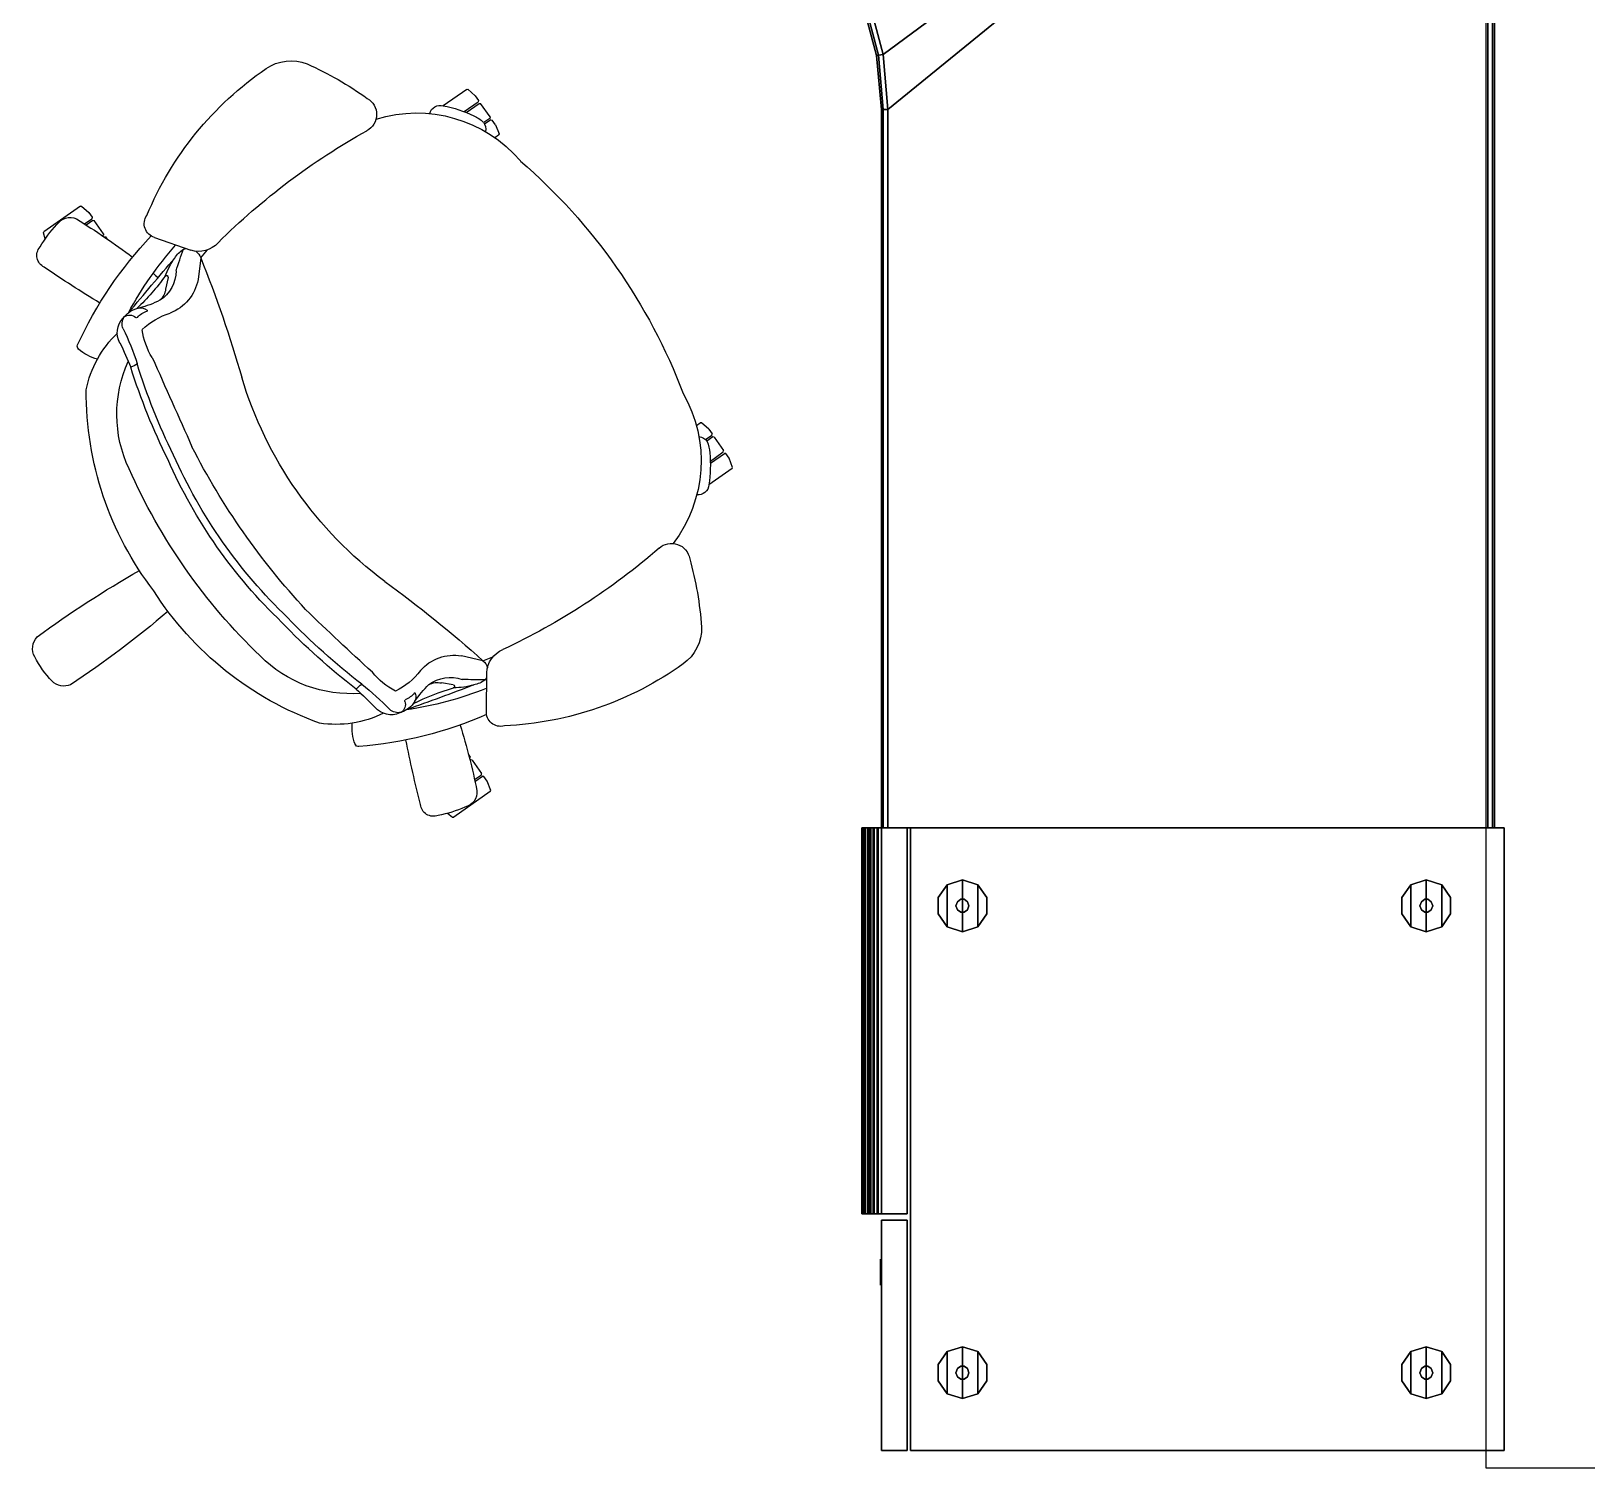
# Model space of a CAD drawing. Header units: inches. Extents: x 23 to 6400, y -2214 to 4412.
# Drawn here: x 2591.6 to 2651.5, y 1051.2 to 1106.6 of the extents above; entities that cross this region are included whole.
import ezdxf

# ---------------------------------------------------------------- set-up
doc = ezdxf.new("R2010")
doc.units = ezdxf.units.IN
doc.header["$LTSCALE"] = 96
doc.header["$MEASUREMENT"] = 0
doc.layers.add('A-FURN-EXIST', color=33, linetype='Continuous')

# ---------------------------------------------------------------- blocks, each defined once
blk = doc.blocks.new('A$C1C1D4BE0 (4) (2) (2)')
at = {"color": 0}
for p, q in [((287.44, 66.365), (286.808, 65.462)), ((287.44, 66.365), (287.478, 66.381)), ((287.478, 66.381), (287.831, 66.244)), ((287.644, 65.523), (288.021, 66.062)), ((287.726, 65.521), (288.076, 66.021)), ((287.831, 66.244), (288.011, 66.117)), ((288.011, 66.117), (288.021, 66.062)), ((288.076, 66.021), (288.132, 66.031)), ((288.647, 65.671), (288.132, 66.031)), ((287.65, 65.531), (287.662, 65.523)), ((288.045, 65.5), (288.044, 65.501)), ((288.657, 65.615), (288.493, 65.381)), ((288.713, 65.577), (288.546, 65.338)), ((288.647, 65.671), (288.657, 65.615)), ((288.713, 65.577), (288.769, 65.587)), ((288.949, 65.461), (288.769, 65.587)), ((288.949, 65.461), (289.199, 65.176)), ((289.093, 64.986), (289.197, 65.134)), ((289.199, 65.176), (289.197, 65.134)), ((274.989, 57.039), (274.002, 55.63)), ((274.989, 57.039), (275.027, 57.056)), ((275.027, 57.056), (275.381, 56.918)), ((280.027, 56.759), (280.174, 57.137)), ((300.191, 57.214), (300.295, 57.363)), ((300.333, 57.38), (300.295, 57.363)), ((300.687, 57.242), (300.333, 57.38)), ((300.687, 57.242), (300.867, 57.116)), ((300.877, 57.06), (300.709, 56.821)), ((300.931, 57.02), (300.768, 56.786)), ((300.877, 57.06), (300.867, 57.116)), ((300.987, 57.03), (300.931, 57.02)), ((300.987, 57.03), (301.502, 56.669)), ((275.371, 56.451), (275.571, 56.736)), ((275.381, 56.918), (275.561, 56.792)), ((275.443, 56.435), (275.625, 56.696)), ((275.561, 56.792), (275.571, 56.736)), ((275.625, 56.696), (275.681, 56.706)), ((276.196, 56.345), (275.681, 56.706)), ((278.089, 56.89), (279.566, 56.904)), ((279.092, 56.404), (279.092, 56.404)), ((280.027, 56.759), (280.22, 55.932)), ((301.033, 56.406), (301.034, 56.405)), ((301.162, 56.113), (301.512, 56.613)), ((301.192, 56.037), (301.569, 56.575)), ((301.512, 56.613), (301.502, 56.669)), ((301.625, 56.585), (301.569, 56.575)), ((301.805, 56.459), (301.625, 56.585)), ((302.055, 56.174), (301.805, 56.459)), ((276.206, 56.289), (276.186, 56.26)), ((276.196, 56.345), (276.206, 56.289)), ((276.238, 56.247), (276.318, 56.261)), ((276.397, 56.206), (276.318, 56.261)), ((301.197, 56.045), (301.185, 56.054)), ((302.052, 56.133), (301.42, 55.23)), ((302.052, 56.133), (302.055, 56.174)), ((274, 55.588), (274.002, 55.63)), ((274.147, 55.39), (274, 55.588)), ((279.102, 55.616), (279.17, 55.16)), ((276.715, 51.97), (276.715, 51.978)), ((276.806, 51.836), (276.79, 51.844)), ((295.561, 45.882), (294.718, 45.78)), ((295.561, 45.882), (295.866, 46.149)), ((296.347, 44.106), (295.855, 45.499)), ((294.804, 44.621), (294.352, 44.53)), ((295.547, 44.882), (295.547, 44.882)), ((296.284, 42.281), (296.362, 42.227)), ((296.376, 42.146), (296.362, 42.227)), ((296.426, 42.131), (296.406, 42.102)), ((296.482, 42.141), (296.426, 42.131)), ((296.482, 42.141), (296.997, 41.78)), ((296.825, 41.464), (297.007, 41.724)), ((296.864, 41.402), (297.064, 41.686)), ((297.007, 41.724), (296.997, 41.78)), ((297.119, 41.696), (297.064, 41.686)), ((297.3, 41.57), (297.119, 41.696)), ((297.55, 41.285), (297.3, 41.57)), ((297.547, 41.244), (296.56, 39.834)), ((297.547, 41.244), (297.55, 41.285)), ((296.285, 39.888), (296.522, 39.818)), ((296.522, 39.818), (296.56, 39.834))]:
    blk.add_line(p, q, dxfattribs=at)
at = {"color": 0, "linetype": 'Continuous'}
for p, q in [((288.045, 65.501), (288.044, 65.501)), ((288.044, 65.501), (288.044, 65.501)), ((288.045, 65.5), (288.045, 65.501)), ((279.092, 56.404), (279.092, 56.404)), ((279.092, 56.404), (279.092, 56.404)), ((279.092, 56.404), (279.092, 56.404)), ((301.033, 56.406), (301.033, 56.406)), ((301.033, 56.406), (301.034, 56.406)), ((301.034, 56.406), (301.034, 56.405)), ((276.715, 51.975), (276.715, 51.978)), ((276.715, 51.973), (276.715, 51.975)), ((276.715, 51.97), (276.715, 51.973)), ((276.795, 51.841), (276.79, 51.844)), ((276.8, 51.838), (276.795, 51.841)), ((276.806, 51.836), (276.8, 51.838)), ((295.547, 44.882), (295.547, 44.882)), ((295.547, 44.882), (295.547, 44.882)), ((295.547, 44.882), (295.547, 44.882))]:
    blk.add_line(p, q, dxfattribs=at)
blk.add_lwpolyline([(329.171, 95.402), (248.914, 95.402), (248.914, 103.357), (329.171, 103.357)], close=True)
at = {"color": 0}
for centre, radius, start, end in [((286.837, 65.046), 0.418, 94.06432, 186.28687), ((287.577, 60.673), 4.85, 84.47333, 99.12498), ((287.977, 64.3), 1.201, 65.59573, 86.76263), ((288.256, 65.039), 0.417, 5.77378, 58.57276), ((281.277, 63.5), 1.683, 88.34126, 144.83062), ((280.369, 51.821), 13.395, 74.46352, 85.90435), ((287.731, 59.925), 5.24, 60.28742, 127.37927), ((290.305, 57.013), 12.799, 144.3542, 177.44649), ((283.844, 64.027), 0.708, 317.60157, 80.77704), ((282.37, 43.575), 22.366, 40.84233, 69.15759), ((304.307, 46.32), 26.353, 139.17109, 154.82623), ((295.902, 54.204), 5.24, 342.62122, 49.71258), ((278.046, 57.436), 0.548, 164.40721, 274.41413), ((279.535, 57.896), 0.992, 271.78372, 338.34298), ((274.96, 55.939), 0.59, 84.54606, 167.77584), ((269.538, 29.749), 27.332, 72.95501, 78.43902), ((292.204, 50.707), 15.541, 156.52746, 175.30846), ((291.308, 51.935), 13.306, 158.17886, 171.89556), ((390.94, 13.82), 119.68, 159.15687, 160.47244), ((281.923, 55.61), 2.941, 164.34548, 179.68864), ((280.304, 56.131), 1.242, 145.00333, 167.32539), ((279.611, 56.399), 0.55, 115.87667, 126.15539), ((327.413, 57.528), 48.132, 180.81466, 181.8651), ((279.611, 56.399), 0.55, 40.86539, 74.47459), ((243.316, 23.967), 49.224, 36.10183, 41.77212), ((300.527, 56.447), 0.417, 51.42724, 104.22622), ((299.929, 55.932), 1.201, 23.23737, 44.40427), ((296.657, 54.315), 4.85, 10.87502, 25.52667), ((278.668, 54.183), 4.68, 156.29295, 169.56264), ((278.03, 55.502), 1.356, 322.54906, 19.76931), ((278.514, 55.654), 1.728, 310.95658, 9.23553), ((270.03, 58.205), 9.316, 333.74403, 343.92911), ((279.041, 55.606), 0.0616, 10.12697, 160.47246), ((278.5, 55.003), 0.688, 331.84478, 13.24311), ((301.019, 55.115), 0.418, 283.71313, 15.93568), ((274.527, 54.848), 0.496, 158.40529, 265.14498), ((276.517, 57.088), 3.539, 303.4698, 317.06147), ((285.752, 98.346), 45.413, 255.63553, 258.85296), ((278.9, 53.361), 0.887, 125.43187, 148.50812), ((278.637, 53.782), 0.393, 69.77512, 129.84132), ((279.339, 53.423), 0.888, 128.40744, 157.34825), ((278.767, 54.129), 0.023, 334.06067, 73.23223), ((281.231, 52.248), 2.632, 126.99914, 154.45456), ((278.743, 53.218), 0.8, 155.52848, 229.86447), ((278.901, 53.303), 0.919, 145.42143, 164.43788), ((278.536, 53.503), 0.512, 168.47371, 221.23208), ((278.329, 53.42), 0.348, 67.76181, 147.99196), ((278.477, 53.789), 0.0489, 251.03864, 330.39207), ((281.403, 54.75), 2.891, 208.22249, 231.06484), ((281.723, 51.086), 4.15, 153.65985, 188.69344), ((270.661, 45.458), 10.747, 38.07504, 45.82117), ((295.322, 62.072), 15.249, 216.64423, 253.35799), ((267.991, 42.069), 14.691, 41.838, 45.83022), ((333.62, 100.858), 72.512, 221.82647, 224.62008), ((277.448, 65.127), 26.353, 315.17377, 330.82891), ((301.086, 51.954), 0.708, 29.22296, 152.39843), ((290.804, 44.515), 13.395, 24.09565, 35.53648), ((276.857, 51.969), 0.142, 177.88402, 248.83989), ((277.447, 53.449), 1.735, 248.3236, 275.7926), ((283.697, 51.675), 4.942, 175.63993, 225.20449), ((278.403, 52.513), 0.835, 309.5676, 329.22622), ((299.087, 67.392), 25.437, 217.6106, 226.28059), ((299.272, 67.61), 25.437, 217.6106, 226.28059), ((289.556, 54.755), 12.685, 199.7991, 237.38189), ((300.902, 70.283), 27.775, 227.13499, 242.96237), ((301.468, 49.362), 1.683, 325.16938, 21.65874), ((295.879, 62.82), 19.649, 223.77742, 246.22258), ((295.694, 62.602), 19.649, 223.77742, 246.22258), ((296.663, 63.986), 22.82, 223.8813, 246.11901), ((292.285, 55.626), 12.799, 292.55351, 325.6458), ((277.303, 0.169), 49.224, 68.22788, 73.89817), ((296.797, 45.809), 0.992, 131.65702, 198.21628), ((295.041, 44.082), 1.728, 100.76447, 159.04342), ((295.365, 45.368), 0.55, 35.52542, 69.13461), ((-286.759, -1248.179), 1415.763, 65.883562, 66.035768), ((280.077, 90.673), 48.132, 288.1349, 289.18534), ((294.877, 45.927), 1.242, 302.67461, 324.99667), ((295.365, 45.368), 0.55, 343.84461, 354.12333), ((312.703, 18.513), 40.357, 139.69157, 146.36183), ((299.034, 67.429), 25.437, 243.71941, 252.3894), ((298.15, 65.257), 22.822, 243.47088, 253.00478), ((290.91, 45.47), 2.632, 315.54544, 343.00086), ((287.17, 54.832), 13.306, 298.10444, 311.82114), ((217.277, 135.42), 119.68, 309.52756, 310.84313), ((300.339, 36.983), 9.316, 126.07089, 136.25597), ((295.063, 43.576), 1.356, 90.23069, 147.45094), ((294.433, 43.846), 0.688, 96.75689, 138.15522), ((294.815, 44.561), 0.0616, 309.52754, 99.87303), ((293.833, 47.271), 2.941, 290.31136, 305.65452), ((290.419, 54.151), 12.685, 232.61811, 270.2009), ((293.202, 46.487), 2.891, 238.93516, 261.77751), ((285.709, 55.254), 15.541, 294.69154, 313.47254), ((292.662, 44.094), 0.888, 312.65175, 341.59256), ((293.521, 43.798), 0.023, 36.76777, 135.93933), ((293.239, 43.558), 0.393, 340.15868, 40.22488), ((297.071, 42.696), 3.539, 152.93853, 166.5302), ((273.767, 26.788), 27.332, 39.15629, 39.68712), ((296.875, 44.252), 0.548, 195.58587, 305.59279), ((248.446, 63.506), 40.357, 323.63817, 330.30843), ((285.874, 29.547), 14.691, 64.16978, 68.162), ((292.127, 42.904), 0.835, 140.77378, 160.4324), ((288.145, 33.216), 10.747, 64.17883, 71.92496), ((293.3, 43.41), 0.0489, 139.60793, 218.96136), ((293.005, 43.145), 0.348, 322.00804, 42.23819), ((292.754, 43.66), 0.887, 321.49188, 344.56813), ((273.767, 26.788), 27.332, 31.56098, 37.04499), ((289.529, 47.591), 4.942, 244.79551, 294.36007), ((289.65, 45.535), 4.15, 281.30656, 316.34015), ((292.673, 43.464), 0.8, 240.13553, 314.47152), ((293.011, 43.367), 0.512, 248.76792, 301.52629), ((292.699, 43.641), 0.919, 305.56212, 324.57857), ((332.682, 65.485), 45.413, 211.14704, 214.36447), ((293.333, 42.325), 1.735, 194.2074, 221.6764), ((279.697, 40.608), 0.648, 156.23818, 224.73449), ((292.146, 41.276), 0.151, 223.70885, 291.22984), ((296.524, 40.84), 0.59, 302.22416, 25.45394), ((293.605, 43.724), 4.68, 300.43736, 313.70705), ((282.161, 43.276), 4.28, 226.89021, 242.29755), ((280.495, 40.06), 0.658, 240.57802, 313.10974), ((295.646, 40.06), 0.496, 204.85502, 311.59471)]:
    blk.add_arc(centre, radius, start, end, dxfattribs=at)
at = {"color": 0, "flags": 1}
for tag, p, rotation in [('CAPPN', (346.296, 144.907, 28.25), 239.73323), ('CAPMG', (346.296, 144.907, 28.25), 239.73323), ('CAPMC', (346.296, 144.907, 28.25), 239.73323), ('CAPQT', (346.296, 144.907, 28.25), 239.73323), ('CAPDH', (346.296, 144.907, 28.25), 239.73323), ('CAPGC', (346.296, 144.907, 28.25), 239.73323), ('CAPMG', (273.388, 103.264), 180), ('CAPMC', (273.388, 103.264), 180), ('CAPQT', (273.388, 103.264), 180), ('CAPDH', (273.388, 103.264), 180), ('CAPGC', (273.388, 103.264), 180), ('CAPPN', (273.388, 103.264), 180), ('CAPPN', (352.407, 58.005, 28.25), 120), ('CAPMG', (352.407, 58.005, 28.25), 120), ('CAPMC', (352.407, 58.005, 28.25), 120), ('CAPQT', (352.407, 58.005, 28.25), 120), ('CAPDH', (352.407, 58.005, 28.25), 120), ('CAPGC', (352.407, 58.005, 28.25), 120), ('CAPPN', (364.648, 37.203), 120.80365), ('CAPMG', (364.648, 37.203), 120.80365), ('CAPMC', (364.648, 37.203), 120.80365), ('CAPQT', (364.648, 37.203), 120.80365), ('CAPDH', (364.648, 37.203), 120.80365), ('CAPGC', (364.648, 37.203), 120.80365)]:
    blk.add_attdef(tag, p, '', height=0.001, rotation=rotation, dxfattribs=at)
for tag, p in [('CAPPN', (249.583, 96.112)), ('CAPMG', (249.583, 96.112)), ('CAPMC', (249.583, 96.112)), ('CAPQT', (249.583, 96.112)), ('CAPDH', (249.583, 96.112)), ('CAPGC', (249.583, 96.112)), ('CAPPN', (273.583, 96.112, 28.25)), ('CAPMG', (273.583, 96.112, 28.25)), ('CAPMC', (273.583, 96.112, 28.25)), ('CAPQT', (273.583, 96.112, 28.25)), ('CAPDH', (273.583, 96.112, 28.25)), ('CAPGC', (273.583, 96.112, 28.25))]:
    blk.add_attdef(tag, p, '', height=0.001, dxfattribs=at)
at = {"color": 0}
mesh = blk.add_polyface(dxfattribs=at)
corners = [(249.583, 96.112, 63.531), (273.583, 96.112, 63.531), (273.583, 96.112, 0.5), (249.583, 96.112, 0.5), (249.583, 73.237, 63.531), (273.583, 73.237, 63.531), (273.583, 73.237, 0.5), (249.583, 73.237, 0.5)]
mesh.append_faces([[corners[k] for k in face] for face in [(0, 1, 2, 3), (0, 4, 5, 1), (6, 2, 1, 5), (4, 0, 3, 7), (4, 7, 6, 5), (7, 3, 2, 6)]], dxfattribs={"color": 0})
mesh = blk.add_polyface(dxfattribs=at)
corners = [(273.583, 72.112, 28), (273.583, 72.185, 28.177), (273.583, 72.185, 27.073), (273.583, 72.112, 27.25), (273.583, 72.362, 27), (273.583, 72.362, 28.25), (303.358, 71.93, 28), (301.274, 72.112, 28), (301.274, 72.112, 27.25), (303.358, 71.93, 27.25), (305.378, 71.388, 28), (305.378, 71.388, 27.25), (307.274, 70.504, 27.25), (307.274, 70.504, 28), (308.987, 69.305, 27.25), (308.987, 69.305, 28), (310.467, 67.825, 27.25), (310.467, 67.825, 28), (311.666, 66.112, 27.25), (311.666, 66.112, 28), (325.575, 42.168, 28.177), (325.575, 42.168, 27.073), (325.728, 42.256, 27), (325.728, 42.256, 28.25), (325.512, 42.131, 28), (325.512, 42.131, 27.25), (345.971, 53.944, 28), (345.908, 53.907, 28.177), (345.908, 53.907, 27.073), (345.971, 53.944, 27.25), (345.755, 53.819, 27), (345.755, 53.819, 28.25), (322.038, 95.035, 28), (322.408, 94.665, 28), (322.408, 94.665, 27.25), (322.038, 95.035, 27.25), (321.61, 95.335, 28), (321.61, 95.335, 27.25), (321.136, 95.556, 27.25), (321.136, 95.556, 28), (320.631, 95.691, 27.25), (320.631, 95.691, 28), (320.11, 95.737, 27.25), (320.11, 95.737, 28), (322.708, 94.237, 28), (322.708, 94.237, 27.25), (273.583, 95.664, 28.177), (273.583, 95.664, 27.073), (273.583, 95.487, 27), (273.583, 95.487, 28.25), (273.583, 95.737, 28), (273.583, 95.737, 27.25), (321.573, 95.272, 27.073), (321.111, 95.487, 27.073), (320.618, 95.619, 27.073), (320.11, 95.664, 27.073), (321.991, 94.979, 27.073), (322.352, 94.618, 27.073), (322.645, 94.2, 27.073), (307.311, 70.568, 27.073), (309.034, 69.361, 27.073), (310.523, 67.873, 27.073), (311.73, 66.149, 27.073), (303.37, 72.002, 27.073), (305.403, 71.457, 27.073), (301.274, 72.185, 27.073), (321.485, 95.119, 27), (321.051, 95.321, 27), (320.588, 95.445, 27), (320.11, 95.487, 27), (321.878, 94.844, 27), (322.217, 94.505, 27), (322.492, 94.112, 27), (310.658, 67.986, 27), (309.148, 69.496, 27), (311.883, 66.237, 27), (307.399, 70.721, 27), (305.464, 71.623, 27), (303.401, 72.176, 27), (301.274, 72.362, 27), (322.352, 94.618, 28.177), (322.645, 94.2, 28.177), (321.991, 94.979, 28.177), (321.573, 95.272, 28.177), (321.111, 95.487, 28.177), (320.618, 95.619, 28.177), (320.11, 95.664, 28.177), (309.034, 69.361, 28.177), (310.523, 67.873, 28.177), (307.311, 70.568, 28.177), (311.73, 66.149, 28.177), (303.37, 72.002, 28.177), (305.403, 71.457, 28.177), (301.274, 72.185, 28.177), (321.051, 95.321, 28.25), (321.485, 95.119, 28.25), (320.588, 95.445, 28.25), (320.11, 95.487, 28.25), (322.217, 94.505, 28.25), (322.492, 94.112, 28.25), (321.878, 94.844, 28.25), (310.658, 67.986, 28.25), (309.148, 69.496, 28.25), (311.883, 66.237, 28.25), (307.399, 70.721, 28.25), (303.401, 72.176, 28.25), (305.464, 71.623, 28.25), (301.274, 72.362, 28.25)]
mesh.append_faces([[corners[k] for k in face] for face in [(6, 7, 8, 9), (10, 6, 9, 11), (10, 11, 12, 13), (13, 12, 14, 15), (15, 14, 16, 17), (17, 16, 18, 19), (0, 3, 8, 7), (18, 25, 24, 19), (32, 33, 34, 35), (36, 32, 35, 37), (36, 37, 38, 39), (39, 38, 40, 41), (41, 40, 42, 43), (33, 44, 45, 34), (42, 51, 50, 43), (26, 29, 45, 44), (38, 37, 52, 53), (40, 38, 53, 54), (42, 40, 54, 55), (37, 35, 56, 52), (35, 34, 57, 56), (34, 45, 58, 57), (42, 55, 47, 51), (14, 12, 59, 60), (16, 14, 60, 61), (18, 16, 61, 62), (11, 9, 63, 64), (9, 8, 65, 63), (11, 64, 59, 12), (2, 65, 8, 3), (18, 62, 21, 25), (28, 58, 45, 29), (53, 52, 66, 67), (54, 53, 67, 68), (55, 54, 68, 69), (52, 56, 70, 66), (56, 57, 71, 70), (57, 58, 72, 71), (55, 69, 48, 47), (73, 61, 60, 74), (61, 73, 75, 62), (60, 59, 76, 74), (77, 64, 63, 78), (78, 63, 65, 79), (64, 77, 76, 59), (4, 79, 65, 2), (62, 75, 22, 21), (30, 72, 58, 28), (80, 81, 44, 33), (82, 80, 33, 32), (83, 82, 32, 36), (84, 83, 36, 39), (85, 84, 39, 41), (86, 85, 41, 43), (46, 86, 43, 50), (87, 15, 17, 88), (89, 13, 15, 87), (88, 17, 19, 90), (91, 6, 10, 92), (91, 93, 7, 6), (92, 10, 13, 89), (7, 93, 1, 0), (20, 90, 19, 24), (44, 81, 27, 26), (94, 95, 83, 84), (96, 94, 84, 85), (97, 96, 85, 86), (98, 99, 81, 80), (100, 98, 80, 82), (95, 100, 82, 83), (49, 97, 86, 46), (88, 101, 102, 87), (101, 88, 90, 103), (104, 89, 87, 102), (105, 91, 92, 106), (105, 107, 93, 91), (106, 92, 89, 104), (93, 107, 5, 1), (23, 103, 90, 20), (81, 99, 31, 27)]], dxfattribs={"color": 0})
mesh.append_faces([[corners[k] for k in face] for face in [(21, 20, 24, 25), (47, 46, 50, 51)]], dxfattribs={"vtx0": -1, "color": 0})
mesh.append_faces([[corners[k] for k in face] for face in [(20, 21, 22, 23), (23, 22, 30, 31), (46, 47, 48, 49)]], dxfattribs={"vtx0": -1, "vtx2": -1, "color": 0})
mesh.append_faces([[corners[k] for k in face] for face in [(0, 1, 2, 3), (26, 27, 28, 29)]], dxfattribs={"vtx1": -1, "color": 0})
mesh.append_faces([[corners[k] for k in face] for face in [(4, 2, 1, 5), (30, 28, 27, 31), (48, 4, 5, 49)]], dxfattribs={"vtx1": -1, "vtx3": -1, "color": 0})
mesh = blk.add_polyface(dxfattribs=at)
corners = [(311.883, 66.237, 27), (322.492, 94.112, 27), (345.755, 53.819, 27), (325.728, 42.256, 27), (321.485, 95.119, 27), (307.399, 70.721, 27), (305.464, 71.623, 27), (321.051, 95.321, 27), (303.401, 72.176, 27), (320.588, 95.445, 27), (301.274, 72.362, 27), (320.11, 95.487, 27), (273.583, 95.487, 27), (273.583, 72.362, 27), (321.878, 94.844, 27), (309.148, 69.496, 27), (322.217, 94.505, 27), (310.658, 67.986, 27)]
mesh.append_faces([[corners[k] for k in face] for face in [(0, 1, 2, 3)]], dxfattribs={"vtx0": -1, "color": 0})
mesh.append_faces([[corners[k] for k in face] for face in [(4, 5, 6, 7), (8, 9, 7, 6), (9, 8, 10, 11), (5, 4, 14, 15), (15, 14, 16, 17), (1, 0, 17, 16)]], dxfattribs={"vtx0": -1, "vtx2": -1, "color": 0})
mesh.append_faces([[corners[k] for k in face] for face in [(12, 11, 10, 13)]], dxfattribs={"vtx1": -1, "color": 0})
mesh = blk.add_polyface(dxfattribs=at)
corners = [(322.492, 94.112, 28.25), (311.883, 66.237, 28.25), (325.728, 42.256, 28.25), (345.755, 53.819, 28.25), (310.658, 67.986, 28.25), (322.217, 94.505, 28.25), (321.878, 94.844, 28.25), (309.148, 69.496, 28.25), (305.464, 71.623, 28.25), (307.399, 70.721, 28.25), (321.485, 95.119, 28.25), (321.051, 95.321, 28.25), (320.588, 95.445, 28.25), (303.401, 72.176, 28.25), (301.274, 72.362, 28.25), (320.11, 95.487, 28.25), (273.583, 72.362, 28.25), (273.583, 95.487, 28.25)]
mesh.append_faces([[corners[k] for k in face] for face in [(0, 1, 2, 3)]], dxfattribs={"vtx0": -1, "color": 0})
mesh.append_faces([[corners[k] for k in face] for face in [(16, 14, 15, 17)]], dxfattribs={"vtx1": -1, "color": 0})
mesh.append_faces([[corners[k] for k in face] for face in [(4, 1, 0, 5), (5, 6, 7, 4), (8, 9, 10, 11), (11, 12, 13, 8), (14, 13, 12, 15), (6, 10, 9, 7)]], dxfattribs={"vtx1": -1, "vtx3": -1, "color": 0})
mesh = blk.add_polyface(dxfattribs=at)
corners = [(251.77, 92.518), (251.77, 92.518, 0.125), (251.583, 93.112, 0.125), (251.583, 93.112), (251.77, 93.706, 0.125), (251.77, 93.706), (252.895, 94.05), (252.895, 94.05, 0.125), (253.395, 93.706, 0.125), (253.395, 93.706), (252.27, 94.05), (252.27, 94.05, 0.125), (253.583, 93.112), (253.583, 93.112, 0.125), (253.395, 92.518, 0.125), (253.395, 92.518), (252.895, 92.175), (252.895, 92.175, 0.125), (252.27, 92.175, 0.125), (252.27, 92.175)]
mesh.append_faces([[corners[k] for k in face] for face in [(0, 1, 2, 3), (3, 2, 4, 5), (6, 7, 8, 9), (10, 11, 7, 6), (12, 13, 14, 15), (9, 8, 13, 12), (16, 17, 18, 19), (15, 14, 17, 16), (5, 4, 11, 10), (19, 18, 1, 0)]], dxfattribs={"color": 0})
mesh.append_faces([[corners[k] for k in face] for face in [(4, 8, 7, 11)]], dxfattribs={"vtx0": -1, "color": 0})
mesh.append_faces([[corners[k] for k in face] for face in [(2, 13, 8, 4)]], dxfattribs={"vtx0": -1, "vtx2": -1, "color": 0})
mesh.append_faces([[corners[k] for k in face] for face in [(2, 1, 14, 13)]], dxfattribs={"vtx1": -1, "vtx3": -1, "color": 0})
mesh.append_faces([[corners[k] for k in face] for face in [(1, 18, 17, 14)]], dxfattribs={"vtx3": -1, "color": 0})
mesh = blk.add_polyface(dxfattribs=at)
corners = [(269.77, 92.518), (269.77, 92.518, 0.125), (269.583, 93.112, 0.125), (269.583, 93.112), (269.77, 93.706), (269.77, 93.706, 0.125), (270.27, 94.05, 0.125), (270.27, 94.05), (270.27, 92.175), (270.27, 92.175, 0.125), (270.895, 94.05), (270.895, 94.05, 0.125), (271.395, 93.706, 0.125), (271.395, 93.706), (271.583, 93.112), (271.583, 93.112, 0.125), (271.395, 92.518, 0.125), (271.395, 92.518), (270.895, 92.175, 0.125), (270.895, 92.175)]
mesh.append_faces([[corners[k] for k in face] for face in [(0, 1, 2, 3), (4, 5, 6, 7), (3, 2, 5, 4), (8, 9, 1, 0), (10, 11, 12, 13), (14, 15, 16, 17), (13, 12, 15, 14), (17, 16, 18, 19), (7, 6, 11, 10), (19, 18, 9, 8)]], dxfattribs={"color": 0})
mesh.append_faces([[corners[k] for k in face] for face in [(5, 12, 11, 6)]], dxfattribs={"vtx0": -1, "color": 0})
mesh.append_faces([[corners[k] for k in face] for face in [(2, 15, 12, 5)]], dxfattribs={"vtx0": -1, "vtx2": -1, "color": 0})
mesh.append_faces([[corners[k] for k in face] for face in [(2, 1, 16, 15)]], dxfattribs={"vtx1": -1, "vtx3": -1, "color": 0})
mesh.append_faces([[corners[k] for k in face] for face in [(1, 9, 18, 16)]], dxfattribs={"vtx3": -1, "color": 0})
mesh = blk.add_polyface(dxfattribs=at)
corners = [(252.833, 93.05, 0.125), (252.833, 93.175, 0.125), (252.833, 93.175, 0.5), (252.833, 93.05, 0.5), (252.426, 92.925, 0.5), (252.333, 93.05, 0.5), (252.333, 93.05, 0.125), (252.426, 92.925, 0.125), (252.333, 93.175, 0.5), (252.333, 93.175, 0.125), (252.739, 93.3, 0.125), (252.583, 93.362, 0.125), (252.583, 93.362, 0.5), (252.739, 93.3, 0.5), (252.426, 93.3, 0.5), (252.426, 93.3, 0.125), (252.583, 92.862, 0.5), (252.583, 92.862, 0.125), (252.739, 92.925, 0.125), (252.739, 92.925, 0.5)]
mesh.append_faces([[corners[k] for k in face] for face in [(0, 1, 2, 3), (4, 5, 6, 7), (5, 8, 9, 6), (10, 11, 12, 13), (14, 12, 11, 15), (8, 14, 15, 9), (16, 4, 7, 17), (17, 18, 19, 16), (1, 10, 13, 2), (18, 0, 3, 19)]], dxfattribs={"color": 0})
mesh = blk.add_polyface(dxfattribs=at)
corners = [(270.833, 93.05, 0.125), (270.833, 93.175, 0.125), (270.833, 93.175, 0.5), (270.833, 93.05, 0.5), (270.739, 92.925, 0.125), (270.739, 92.925, 0.5), (270.739, 93.3, 0.125), (270.739, 93.3, 0.5), (270.333, 93.05, 0.5), (270.333, 93.175, 0.5), (270.333, 93.175, 0.125), (270.333, 93.05, 0.125), (270.426, 92.925, 0.5), (270.426, 92.925, 0.125), (270.426, 93.3, 0.5), (270.583, 93.362, 0.5), (270.583, 93.362, 0.125), (270.426, 93.3, 0.125), (270.583, 92.862, 0.5), (270.583, 92.862, 0.125)]
mesh.append_faces([[corners[k] for k in face] for face in [(0, 1, 2, 3), (4, 0, 3, 5), (1, 6, 7, 2), (8, 9, 10, 11), (12, 8, 11, 13), (14, 15, 16, 17), (9, 14, 17, 10), (18, 12, 13, 19), (6, 16, 15, 7), (19, 4, 5, 18)]], dxfattribs={"color": 0})
mesh = blk.add_polyface(dxfattribs=at)
corners = [(253.583, 75.237), (253.583, 75.237, 0.125), (253.395, 74.643, 0.125), (253.395, 74.643), (253.395, 75.831), (253.395, 75.831, 0.125), (252.895, 74.3, 0.125), (252.895, 74.3), (252.895, 76.175), (252.895, 76.175, 0.125), (252.27, 74.3), (252.27, 74.3, 0.125), (251.77, 74.643, 0.125), (251.77, 74.643), (251.583, 75.237), (251.583, 75.237, 0.125), (251.77, 75.831, 0.125), (251.77, 75.831), (252.27, 76.175, 0.125), (252.27, 76.175)]
mesh.append_faces([[corners[k] for k in face] for face in [(0, 1, 2, 3), (4, 5, 1, 0), (3, 2, 6, 7), (8, 9, 5, 4), (10, 11, 12, 13), (14, 15, 16, 17), (17, 16, 18, 19), (13, 12, 15, 14), (7, 6, 11, 10), (19, 18, 9, 8)]], dxfattribs={"color": 0})
mesh.append_faces([[corners[k] for k in face] for face in [(16, 5, 9, 18)]], dxfattribs={"vtx0": -1, "color": 0})
mesh.append_faces([[corners[k] for k in face] for face in [(15, 1, 5, 16)]], dxfattribs={"vtx0": -1, "vtx2": -1, "color": 0})
mesh.append_faces([[corners[k] for k in face] for face in [(15, 12, 2, 1)]], dxfattribs={"vtx1": -1, "vtx3": -1, "color": 0})
mesh.append_faces([[corners[k] for k in face] for face in [(12, 11, 6, 2)]], dxfattribs={"vtx3": -1, "color": 0})
mesh = blk.add_polyface(dxfattribs=at)
corners = [(271.583, 75.237), (271.583, 75.237, 0.125), (271.395, 74.643, 0.125), (271.395, 74.643), (271.395, 75.831), (271.395, 75.831, 0.125), (270.27, 74.3), (270.27, 74.3, 0.125), (269.77, 74.643, 0.125), (269.77, 74.643), (270.895, 74.3), (270.895, 74.3, 0.125), (269.583, 75.237), (269.583, 75.237, 0.125), (269.77, 75.831, 0.125), (269.77, 75.831), (270.27, 76.175, 0.125), (270.27, 76.175), (270.895, 76.175, 0.125), (270.895, 76.175)]
mesh.append_faces([[corners[k] for k in face] for face in [(0, 1, 2, 3), (4, 5, 1, 0), (6, 7, 8, 9), (10, 11, 7, 6), (12, 13, 14, 15), (15, 14, 16, 17), (17, 16, 18, 19), (9, 8, 13, 12), (3, 2, 11, 10), (19, 18, 5, 4)]], dxfattribs={"color": 0})
mesh.append_faces([[corners[k] for k in face] for face in [(14, 5, 18, 16)]], dxfattribs={"vtx0": -1, "color": 0})
mesh.append_faces([[corners[k] for k in face] for face in [(13, 1, 5, 14)]], dxfattribs={"vtx0": -1, "vtx2": -1, "color": 0})
mesh.append_faces([[corners[k] for k in face] for face in [(13, 8, 2, 1)]], dxfattribs={"vtx1": -1, "vtx3": -1, "color": 0})
mesh.append_faces([[corners[k] for k in face] for face in [(8, 7, 11, 2)]], dxfattribs={"vtx3": -1, "color": 0})
mesh = blk.add_polyface(dxfattribs=at)
corners = [(252.583, 74.987, 0.5), (252.426, 75.05, 0.5), (252.426, 75.05, 0.125), (252.583, 74.987, 0.125), (252.739, 75.05, 0.125), (252.739, 75.05, 0.5), (252.833, 75.175, 0.125), (252.833, 75.3, 0.125), (252.833, 75.3, 0.5), (252.833, 75.175, 0.5), (252.739, 75.425, 0.125), (252.739, 75.425, 0.5), (252.333, 75.175, 0.5), (252.333, 75.3, 0.5), (252.333, 75.3, 0.125), (252.333, 75.175, 0.125), (252.426, 75.425, 0.5), (252.426, 75.425, 0.125), (252.583, 75.487, 0.5), (252.583, 75.487, 0.125)]
mesh.append_faces([[corners[k] for k in face] for face in [(0, 1, 2, 3), (3, 4, 5, 0), (6, 7, 8, 9), (7, 10, 11, 8), (12, 13, 14, 15), (13, 16, 17, 14), (16, 18, 19, 17), (10, 19, 18, 11), (1, 12, 15, 2), (4, 6, 9, 5)]], dxfattribs={"color": 0})
mesh = blk.add_polyface(dxfattribs=at)
corners = [(270.583, 74.987, 0.5), (270.426, 75.05, 0.5), (270.426, 75.05, 0.125), (270.583, 74.987, 0.125), (270.739, 75.05, 0.125), (270.739, 75.05, 0.5), (270.833, 75.175, 0.125), (270.833, 75.3, 0.125), (270.833, 75.3, 0.5), (270.833, 75.175, 0.5), (270.739, 75.425, 0.125), (270.739, 75.425, 0.5), (270.333, 75.175, 0.5), (270.333, 75.3, 0.5), (270.333, 75.3, 0.125), (270.333, 75.175, 0.125), (270.426, 75.425, 0.5), (270.426, 75.425, 0.125), (270.583, 75.487, 0.5), (270.583, 75.487, 0.125)]
mesh.append_faces([[corners[k] for k in face] for face in [(0, 1, 2, 3), (3, 4, 5, 0), (6, 7, 8, 9), (7, 10, 11, 8), (12, 13, 14, 15), (13, 16, 17, 14), (16, 18, 19, 17), (10, 19, 18, 11), (1, 12, 15, 2), (4, 6, 9, 5)]], dxfattribs={"color": 0})
mesh = blk.add_polyface(dxfattribs=at)
corners = [(249.583, 73.112, 63.531), (249.583, 72.112, 63.531), (258.458, 72.112, 63.531), (258.458, 73.112, 63.531), (249.583, 72.112, 0.5), (258.458, 72.112, 0.5), (249.583, 73.112, 0.5), (258.458, 73.112, 0.5)]
mesh.append_faces([[corners[k] for k in face] for face in [(0, 1, 2, 3), (4, 5, 2, 1), (1, 0, 6, 4), (2, 5, 7, 3), (4, 6, 7, 5)]], dxfattribs={"color": 0})
mesh = blk.add_polyface(dxfattribs=at)
corners = [(273.583, 72.112, 47.375), (273.583, 71.956, 47.344), (273.583, 71.987, 47.094), (273.583, 72.112, 47.125), (273.583, 73.112, 47.125), (273.583, 73.112, 47.375), (258.708, 71.456, 46.938), (258.708, 71.425, 46.906), (258.708, 71.362, 47.031), (258.708, 71.362, 46.938), (258.708, 71.362, 46.969), (258.708, 71.706, 47.031), (258.708, 71.581, 47), (258.708, 71.487, 47.156), (258.708, 71.643, 47.219), (258.708, 71.831, 47.094), (258.708, 71.8, 47.281), (258.708, 71.987, 47.094), (258.708, 71.956, 47.344), (258.708, 72.112, 47.375), (258.708, 72.112, 47.125), (258.708, 73.112, 47.125), (258.708, 73.112, 47.375), (273.583, 71.425, 46.906), (273.583, 71.456, 46.938), (273.583, 71.362, 47.031), (273.583, 71.362, 46.969), (273.583, 71.362, 46.938), (273.583, 71.487, 47.156), (273.583, 71.581, 47), (273.583, 71.8, 47.281), (273.583, 71.643, 47.219), (273.583, 71.831, 47.094), (273.583, 71.706, 47.031)]
mesh.append_faces([[corners[k] for k in face] for face in [(9, 10, 8, 7), (25, 26, 27, 23), (6, 24, 23, 7), (7, 23, 27, 9), (0, 19, 18, 1), (28, 13, 8, 25), (20, 3, 2, 17), (17, 2, 32, 15), (15, 32, 33, 11), (11, 33, 29, 12), (12, 29, 24, 6), (21, 4, 3, 20), (19, 0, 5, 22)]], dxfattribs={"color": 0})
mesh.append_faces([[corners[k] for k in face] for face in [(0, 3, 4, 5), (31, 14, 13, 28)]], dxfattribs={"vtx0": -1, "color": 0})
mesh.append_faces([[corners[k] for k in face] for face in [(17, 18, 19, 20), (6, 8, 13, 12), (30, 16, 14, 31), (30, 32, 2, 1), (31, 33, 32, 30), (28, 29, 33, 31)]], dxfattribs={"vtx0": -1, "vtx2": -1, "color": 0})
mesh.append_faces([[corners[k] for k in face] for face in [(21, 20, 19, 22), (23, 24, 25, 25), (8, 10, 26, 25)]], dxfattribs={"vtx1": -1, "color": 0})
mesh.append_faces([[corners[k] for k in face] for face in [(0, 1, 2, 3), (11, 12, 13, 14), (15, 11, 14, 16), (17, 15, 16, 18), (28, 25, 24, 29)]], dxfattribs={"vtx1": -1, "vtx3": -1, "color": 0})
mesh.append_faces([[corners[k] for k in face] for face in [(9, 27, 26, 10), (1, 18, 16, 30)]], dxfattribs={"vtx2": -1, "color": 0})
mesh.append_faces([[corners[k] for k in face] for face in [(6, 7, 8, 8)]], dxfattribs={"vtx3": -1, "color": 0})
mesh = blk.add_polyface(dxfattribs=at)
corners = [(258.708, 73.112, 35.375), (258.708, 72.112, 35.375), (258.708, 72.112, 35.625), (258.708, 73.112, 35.625), (258.708, 71.987, 35.375), (258.708, 71.956, 35.594), (258.708, 71.831, 35.344), (258.708, 71.8, 35.531), (258.708, 71.456, 35.188), (258.708, 71.362, 35.312), (258.708, 71.487, 35.406), (258.708, 71.581, 35.25), (258.708, 71.362, 35.188), (258.708, 71.362, 35.25), (258.708, 71.425, 35.188), (258.708, 71.706, 35.312), (258.708, 71.643, 35.469), (273.583, 71.487, 35.406), (273.583, 71.362, 35.312), (273.583, 71.456, 35.188), (273.583, 71.581, 35.25), (273.583, 71.362, 35.25), (273.583, 71.362, 35.188), (273.583, 71.425, 35.188), (273.583, 71.706, 35.312), (273.583, 71.643, 35.469), (273.583, 71.831, 35.344), (273.583, 71.8, 35.531), (273.583, 72.112, 35.625), (273.583, 72.112, 35.375), (273.583, 73.112, 35.375), (273.583, 73.112, 35.625), (273.583, 71.956, 35.594), (273.583, 71.987, 35.375)]
mesh.append_faces([[corners[k] for k in face] for face in [(12, 13, 9, 14), (18, 21, 22, 23), (2, 28, 31, 3), (6, 26, 24, 15), (4, 33, 26, 6), (17, 10, 9, 18), (28, 2, 5, 32)]], dxfattribs={"color": 0})
mesh.append_faces([[corners[k] for k in face] for face in [(28, 29, 30, 31), (11, 20, 19, 8), (1, 29, 33, 4), (25, 16, 10, 17), (14, 23, 22, 12)]], dxfattribs={"vtx0": -1, "color": 0})
mesh.append_faces([[corners[k] for k in face] for face in [(4, 5, 2, 1), (8, 9, 10, 11), (17, 20, 24, 25), (25, 24, 26, 27), (27, 26, 33, 32), (27, 7, 16, 25)]], dxfattribs={"vtx0": -1, "vtx2": -1, "color": 0})
mesh.append_faces([[corners[k] for k in face] for face in [(0, 1, 2, 3), (23, 19, 18, 18), (9, 13, 21, 18)]], dxfattribs={"vtx1": -1, "color": 0})
mesh.append_faces([[corners[k] for k in face] for face in [(4, 6, 7, 5), (15, 11, 10, 16), (6, 15, 16, 7), (17, 18, 19, 20), (28, 32, 33, 29)]], dxfattribs={"vtx1": -1, "vtx3": -1, "color": 0})
mesh.append_faces([[corners[k] for k in face] for face in [(0, 30, 29, 1), (15, 24, 20, 11), (32, 5, 7, 27), (12, 22, 21, 13), (8, 19, 23, 14)]], dxfattribs={"vtx2": -1, "color": 0})
mesh.append_faces([[corners[k] for k in face] for face in [(8, 14, 9, 9)]], dxfattribs={"vtx3": -1, "color": 0})
mesh = blk.add_polyface(dxfattribs=at)
corners = [(258.708, 73.112, 23.625), (258.708, 72.112, 23.625), (258.708, 72.112, 23.875), (258.708, 73.112, 23.875), (258.708, 71.987, 23.625), (258.708, 71.956, 23.844), (258.708, 71.831, 23.594), (258.708, 71.8, 23.812), (258.708, 71.706, 23.562), (258.708, 71.643, 23.75), (258.708, 71.456, 23.438), (258.708, 71.362, 23.562), (258.708, 71.487, 23.656), (258.708, 71.581, 23.5), (258.708, 71.362, 23.438), (258.708, 71.362, 23.5), (258.708, 71.425, 23.438), (273.583, 71.487, 23.656), (273.583, 71.362, 23.562), (273.583, 71.456, 23.438), (273.583, 71.581, 23.5), (273.583, 71.362, 23.5), (273.583, 71.362, 23.438), (273.583, 71.425, 23.438), (273.583, 71.706, 23.562), (273.583, 71.643, 23.75), (273.583, 71.831, 23.594), (273.583, 71.8, 23.812), (273.583, 72.112, 23.875), (273.583, 72.112, 23.625), (273.583, 73.112, 23.625), (273.583, 73.112, 23.875), (273.583, 71.956, 23.844), (273.583, 71.987, 23.625)]
mesh.append_faces([[corners[k] for k in face] for face in [(14, 15, 11, 16), (18, 21, 22, 23), (2, 28, 31, 3), (6, 26, 24, 8), (4, 33, 26, 6), (17, 12, 11, 18), (25, 9, 12, 17), (27, 7, 9, 25)]], dxfattribs={"color": 0})
mesh.append_faces([[corners[k] for k in face] for face in [(28, 29, 30, 31), (13, 20, 19, 10), (1, 29, 33, 4), (32, 5, 7, 27), (16, 23, 22, 14)]], dxfattribs={"vtx0": -1, "color": 0})
mesh.append_faces([[corners[k] for k in face] for face in [(4, 5, 2, 1), (10, 11, 12, 13), (17, 20, 24, 25), (25, 24, 26, 27), (27, 26, 33, 32)]], dxfattribs={"vtx0": -1, "vtx2": -1, "color": 0})
mesh.append_faces([[corners[k] for k in face] for face in [(0, 1, 2, 3), (23, 19, 18, 18), (11, 15, 21, 18)]], dxfattribs={"vtx1": -1, "color": 0})
mesh.append_faces([[corners[k] for k in face] for face in [(4, 6, 7, 5), (6, 8, 9, 7), (8, 13, 12, 9), (17, 18, 19, 20), (28, 32, 33, 29)]], dxfattribs={"vtx1": -1, "vtx3": -1, "color": 0})
mesh.append_faces([[corners[k] for k in face] for face in [(0, 30, 29, 1), (8, 24, 20, 13), (28, 2, 5, 32), (14, 22, 21, 15), (10, 19, 23, 16)]], dxfattribs={"vtx2": -1, "color": 0})
mesh.append_faces([[corners[k] for k in face] for face in [(10, 16, 11, 11)]], dxfattribs={"vtx3": -1, "color": 0})
mesh = blk.add_polyface(dxfattribs=at)
corners = [(258.708, 73.112, 11.875), (258.708, 72.112, 11.875), (258.708, 72.112, 12.125), (258.708, 73.112, 12.125), (258.708, 71.987, 11.875), (258.708, 71.956, 12.094), (258.708, 71.831, 11.844), (258.708, 71.8, 12.062), (258.708, 71.706, 11.812), (258.708, 71.643, 12), (258.708, 71.456, 11.688), (258.708, 71.362, 11.812), (258.708, 71.487, 11.906), (258.708, 71.581, 11.75), (258.708, 71.362, 11.719), (258.708, 71.362, 11.75), (258.708, 71.425, 11.688), (273.583, 71.487, 11.906), (273.583, 71.362, 11.812), (273.583, 71.456, 11.688), (273.583, 71.581, 11.75), (273.583, 71.362, 11.75), (273.583, 71.362, 11.719), (273.583, 71.425, 11.688), (273.583, 71.706, 11.812), (273.583, 71.643, 12), (273.583, 71.831, 11.844), (273.583, 71.8, 12.062), (273.583, 72.112, 12.125), (273.583, 72.112, 11.875), (273.583, 73.112, 11.875), (273.583, 73.112, 12.125), (273.583, 71.956, 12.094), (273.583, 71.987, 11.875)]
mesh.append_faces([[corners[k] for k in face] for face in [(14, 15, 11, 16), (18, 21, 22, 23), (2, 28, 31, 3), (6, 26, 24, 8), (4, 33, 26, 6), (17, 12, 11, 18), (25, 9, 12, 17), (27, 7, 9, 25), (16, 23, 22, 14), (10, 19, 23, 16)]], dxfattribs={"color": 0})
mesh.append_faces([[corners[k] for k in face] for face in [(28, 29, 30, 31), (13, 20, 19, 10), (1, 29, 33, 4), (32, 5, 7, 27)]], dxfattribs={"vtx0": -1, "color": 0})
mesh.append_faces([[corners[k] for k in face] for face in [(4, 5, 2, 1), (10, 11, 12, 13), (17, 20, 24, 25), (25, 24, 26, 27), (27, 26, 33, 32)]], dxfattribs={"vtx0": -1, "vtx2": -1, "color": 0})
mesh.append_faces([[corners[k] for k in face] for face in [(0, 1, 2, 3), (23, 19, 18, 18), (11, 15, 21, 18)]], dxfattribs={"vtx1": -1, "color": 0})
mesh.append_faces([[corners[k] for k in face] for face in [(4, 6, 7, 5), (6, 8, 9, 7), (8, 13, 12, 9), (17, 18, 19, 20), (28, 32, 33, 29)]], dxfattribs={"vtx1": -1, "vtx3": -1, "color": 0})
mesh.append_faces([[corners[k] for k in face] for face in [(0, 30, 29, 1), (8, 24, 20, 13), (28, 2, 5, 32), (14, 22, 21, 15)]], dxfattribs={"vtx2": -1, "color": 0})
mesh.append_faces([[corners[k] for k in face] for face in [(10, 16, 11, 11)]], dxfattribs={"vtx3": -1, "color": 0})
mesh = blk.add_polyface(dxfattribs=at)
corners = [(258.708, 72.112, 47.125), (258.708, 73.112, 47.125), (258.708, 73.112, 35.75), (258.708, 72.112, 35.75), (273.583, 72.112, 47.125), (273.583, 72.112, 35.75), (273.583, 73.112, 35.75), (273.583, 73.112, 47.125)]
mesh.append_faces([[corners[k] for k in face] for face in [(0, 1, 2, 3), (4, 5, 6, 7), (3, 5, 4, 0), (2, 6, 5, 3), (1, 0, 4, 7)]], dxfattribs={"color": 0})
mesh = blk.add_polyface(dxfattribs=at)
corners = [(258.708, 72.112, 63.531), (258.708, 73.112, 63.531), (258.708, 73.112, 47.469), (258.708, 72.112, 47.469), (273.583, 72.112, 63.531), (273.583, 72.112, 47.469), (273.583, 73.112, 47.469), (273.583, 73.112, 63.531)]
mesh.append_faces([[corners[k] for k in face] for face in [(0, 1, 2, 3), (4, 5, 6, 7), (3, 5, 4, 0), (1, 0, 4, 7), (2, 6, 5, 3)]], dxfattribs={"color": 0})
mesh = blk.add_polyface(dxfattribs=at)
corners = [(258.708, 73.112, 35.375), (258.708, 72.112, 35.375), (273.583, 72.112, 35.375), (273.583, 73.112, 35.375), (258.708, 73.112, 24), (273.583, 73.112, 24), (273.583, 72.112, 24), (258.708, 72.112, 24)]
mesh.append_faces([[corners[k] for k in face] for face in [(0, 1, 2, 3), (4, 5, 6, 7), (2, 6, 5, 3), (7, 6, 2, 1), (1, 0, 4, 7)]], dxfattribs={"color": 0})
mesh = blk.add_polyface(dxfattribs=at)
corners = [(258.708, 72.112, 23.625), (258.708, 73.112, 23.625), (258.708, 73.112, 12.25), (258.708, 72.112, 12.25), (273.583, 72.112, 23.625), (273.583, 72.112, 12.25), (273.583, 73.112, 12.25), (273.583, 73.112, 23.625)]
mesh.append_faces([[corners[k] for k in face] for face in [(0, 1, 2, 3), (4, 5, 6, 7), (3, 5, 4, 0), (2, 6, 5, 3), (1, 0, 4, 7)]], dxfattribs={"color": 0})
mesh = blk.add_polyface(dxfattribs=at)
corners = [(258.708, 72.112, 11.875), (258.708, 73.112, 11.875), (258.708, 73.112, 0.5), (258.708, 72.112, 0.5), (273.583, 72.112, 11.875), (273.583, 72.112, 0.5), (273.583, 73.112, 0.5), (273.583, 73.112, 11.875)]
mesh.append_faces([[corners[k] for k in face] for face in [(0, 1, 2, 3), (4, 5, 6, 7), (3, 5, 4, 0), (1, 0, 4, 7), (2, 6, 5, 3)]], dxfattribs={"color": 0})
mesh = blk.add_polyface(dxfattribs=at)
corners = [(255.958, 72.081, 49.469), (256.02, 72.081, 49.219), (256.708, 72.081, 49.906), (256.458, 72.081, 49.969), (256.208, 72.081, 49.906), (256.02, 72.081, 49.719), (256.458, 72.081, 48.969), (256.708, 72.081, 49.062), (256.895, 72.081, 49.219), (256.958, 72.081, 49.469), (256.208, 72.081, 49.062), (256.895, 72.081, 49.719)]
mesh.append_faces([[corners[k] for k in face] for face in [(0, 3, 4, 5)]], dxfattribs={"vtx0": -1, "color": 0})
mesh.append_faces([[corners[k] for k in face] for face in [(0, 1, 2, 3), (10, 6, 9, 11), (1, 10, 11, 2)]], dxfattribs={"vtx1": -1, "vtx3": -1, "color": 0})
mesh.append_faces([[corners[k] for k in face] for face in [(6, 7, 8, 9)]], dxfattribs={"vtx3": -1, "color": 0})

msp = doc.modelspace()

# ---------------------------------------------------------------- block references
at = {"layer": 'A-FURN-EXIST', "xscale": -1, "rotation": 270}
msp.add_blockref('A$C1C1D4BE0 (4) (2) (2)', (2552.249, 802.294), dxfattribs=at)

doc.saveas('drawing.dxf')
